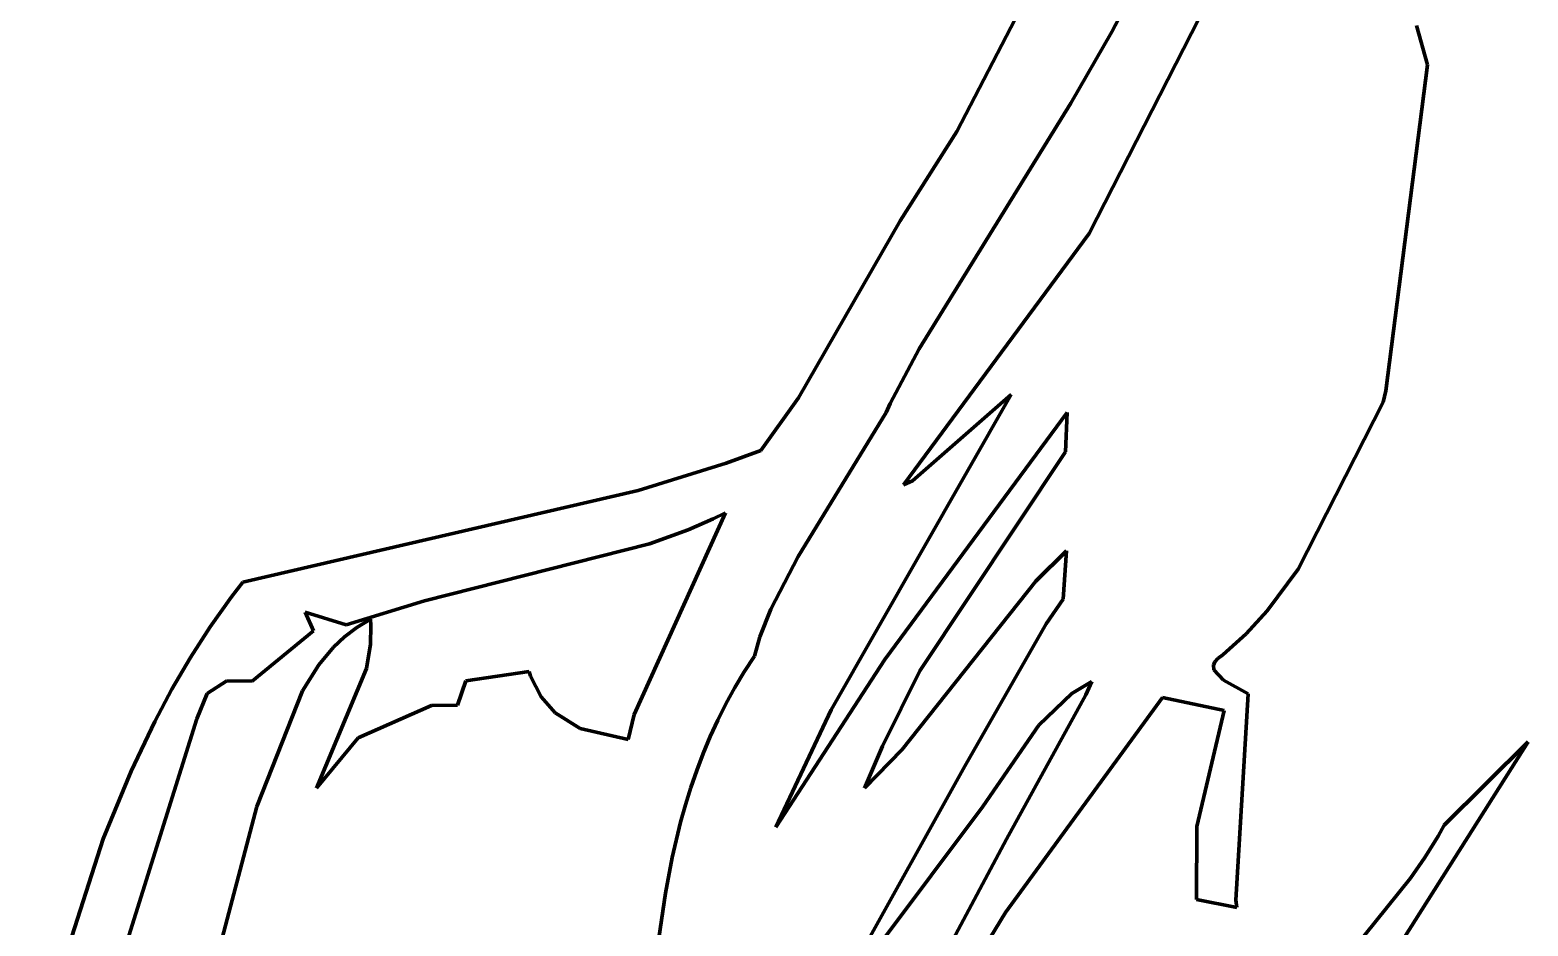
# Model space of a CAD drawing. Header units: millimetres. Extents: x 0 to 14.2, y 0 to 19.5.
# Drawn here: x 1.415 to 2.373, y 3.326 to 3.899 of the extents above; entities that cross this region are included whole.
import ezdxf

# ---------------------------------------------------------------- set-up
doc = ezdxf.new("R2010")
doc.units = ezdxf.units.MM
doc.layers.add('color#010101ff', color=7, linetype='CONTINUOUS', lineweight=100)
doc.layers.add('color#fdfdfdff', color=7, linetype='CONTINUOUS', lineweight=100)

msp = doc.modelspace()

# ---------------------------------------------------------------- linework, layer by layer
at = {"layer": 'color#010101ff'}
for p, q in [((2.00764, 3.83444), (2.08938, 3.99212)), ((2.12491, 3.93319), (2.10681, 3.89815)), ((2.09216, 3.76936), (2.16769, 3.91694)), ((2.10681, 3.89815), (2.08044, 3.85261)), ((2.30147, 3.90219), (2.30844, 3.87705)), ((2.30844, 3.87705), (2.28187, 3.66872)), ((2.08044, 3.85261), (1.98364, 3.69548)), ((1.97136, 3.7773), (2.00764, 3.83444)), ((1.90638, 3.66426), (1.97136, 3.7773)), ((1.97348, 3.60856), (2.09216, 3.76936)), ((1.98364, 3.69548), (1.96514, 3.66053)), ((2.28187, 3.66872), (2.28025, 3.66138)), ((1.88244, 3.63049), (1.90638, 3.66426)), ((1.92729, 3.46462), (2.04231, 3.66625)), ((1.96514, 3.66053), (1.96248, 3.65476)), ((2.04231, 3.66625), (1.9793, 3.61114)), ((2.28025, 3.66138), (2.22589, 3.55453)), ((1.96248, 3.65476), (1.9063, 3.56265)), ((2.07808, 3.65484), (1.96173, 3.49681)), ((2.07715, 3.62961), (2.07808, 3.65484)), ((1.86027, 3.6224), (1.88244, 3.63049)), ((1.98398, 3.48956), (2.07715, 3.62961)), ((1.80401, 3.60501), (1.86027, 3.6224)), ((1.9793, 3.61114), (1.97348, 3.60856)), ((1.55121, 3.54637), (1.80401, 3.60501)), ((1.80143, 3.46173), (1.85984, 3.59069)), ((1.8519, 3.58685), (1.83583, 3.57983)), ((1.85984, 3.59069), (1.8519, 3.58685)), ((1.83583, 3.57983), (1.81127, 3.57074)), ((1.81127, 3.57074), (1.66743, 3.5343)), ((1.9063, 3.56265), (1.88869, 3.52914)), ((2.0778, 3.56628), (2.05821, 3.54689)), ((2.07559, 3.53535), (2.0778, 3.56628)), ((2.22589, 3.55453), (2.20603, 3.52796)), ((1.54403, 3.53698), (1.55121, 3.54637)), ((2.05821, 3.54689), (1.97263, 3.43927)), ((1.53042, 3.51779), (1.54403, 3.53698)), ((1.66743, 3.5343), (1.6173, 3.51912)), ((2.06476, 3.5196), (2.07559, 3.53535)), ((1.6173, 3.51912), (1.59112, 3.52702)), ((1.59112, 3.52702), (1.5964, 3.51514)), ((1.88869, 3.52914), (1.88184, 3.5114)), ((2.20603, 3.52796), (2.19252, 3.51329)), ((1.51776, 3.49806), (1.53042, 3.51779)), ((1.5964, 3.51514), (1.55727, 3.48307)), ((1.61634, 3.51136), (1.62417, 3.5174)), ((1.62417, 3.5174), (1.6328, 3.52269)), ((1.6328, 3.52269), (1.63314, 3.51859)), ((1.63314, 3.51859), (1.63294, 3.50658)), ((2.01269, 3.42872), (2.06476, 3.5196)), ((1.59988, 3.49344), (1.60925, 3.50463)), ((1.60925, 3.50463), (1.61634, 3.51136)), ((1.63294, 3.50658), (1.63026, 3.49115)), ((1.88184, 3.5114), (1.87824, 3.49908)), ((2.19252, 3.51329), (2.17761, 3.49976)), ((1.50597, 3.47785), (1.51776, 3.49806)), ((1.87824, 3.49908), (1.87173, 3.48906)), ((1.96173, 3.49681), (1.89195, 3.38958)), ((2.17256, 3.49537), (2.17166, 3.49324)), ((2.17451, 3.49754), (2.17256, 3.49537)), ((2.17761, 3.49976), (2.17451, 3.49754)), ((1.58937, 3.47683), (1.59988, 3.49344)), ((1.63026, 3.49115), (1.59831, 3.41446)), ((1.69374, 3.48321), (1.7342, 3.48918)), ((1.7342, 3.48918), (1.73524, 3.48619)), ((1.73524, 3.48619), (1.74194, 3.47306)), ((1.87173, 3.48906), (1.86567, 3.47888)), ((1.96014, 3.44149), (1.98398, 3.48956)), ((2.17166, 3.49324), (2.17196, 3.49017)), ((2.17196, 3.49017), (2.17814, 3.48365)), ((1.49499, 3.4572), (1.50597, 3.47785)), ((1.54107, 3.48314), (1.52855, 3.47519)), ((1.55727, 3.48307), (1.54107, 3.48314)), ((1.56027, 3.40278), (1.58937, 3.47683)), ((1.68839, 3.46764), (1.69374, 3.48321)), ((1.86567, 3.47888), (1.86004, 3.46856)), ((2.09394, 3.48276), (2.08114, 3.47501)), ((2.09001, 3.47417), (2.09394, 3.48276)), ((2.17814, 3.48365), (2.19389, 3.47497)), ((1.52855, 3.47519), (1.52181, 3.4588)), ((1.62501, 3.44684), (1.6719, 3.46736)), ((1.6719, 3.46736), (1.68839, 3.46764)), ((1.74194, 3.47306), (1.75096, 3.46275)), ((1.86004, 3.46856), (1.85481, 3.4581)), ((2.13901, 3.47259), (2.03867, 3.33513)), ((2.03937, 3.38196), (2.09001, 3.47417)), ((2.08114, 3.47501), (2.06003, 3.45479)), ((2.17863, 3.46428), (2.13901, 3.47259)), ((2.19389, 3.47497), (2.18602, 3.34289)), ((1.52181, 3.4588), (1.44839, 3.22406)), ((1.47989, 3.42551), (1.49499, 3.4572)), ((1.75096, 3.46275), (1.76688, 3.45265)), ((1.79766, 3.44565), (1.80143, 3.46173)), ((1.85481, 3.4581), (1.84998, 3.4475)), ((1.89195, 3.38958), (1.92729, 3.46462)), ((2.16114, 3.39008), (2.17863, 3.46428)), ((1.76688, 3.45265), (1.79766, 3.44565)), ((1.84998, 3.4475), (1.84553, 3.43678)), ((2.06003, 3.45479), (2.02426, 3.40291)), ((1.59831, 3.41446), (1.62501, 3.44684)), ((1.94854, 3.41462), (1.96014, 3.44149)), ((1.97263, 3.43927), (1.94854, 3.41462)), ((2.37276, 3.44427), (2.29014, 3.31358)), ((2.3192, 3.39083), (2.37276, 3.44427)), ((1.84553, 3.43678), (1.84143, 3.42595)), ((1.93881, 3.29547), (2.01269, 3.42872)), ((1.46198, 3.38216), (1.47989, 3.42551)), ((1.84143, 3.42595), (1.83768, 3.41501)), ((1.83768, 3.41501), (1.83425, 3.40396)), ((1.506, 3.19788), (1.56027, 3.40278)), ((1.83425, 3.40396), (1.83112, 3.39282)), ((2.02426, 3.40291), (1.95831, 3.31457)), ((1.83112, 3.39282), (1.82573, 3.37028)), ((2.16085, 3.34344), (2.16114, 3.39008)), ((2.31534, 3.38379), (2.3192, 3.39083)), ((1.41522, 3.23694), (1.46198, 3.38216)), ((2.00341, 3.31445), (2.03937, 3.38196)), ((2.30687, 3.37013), (2.31534, 3.38379)), ((1.82573, 3.37028), (1.82136, 3.34745)), ((2.29756, 3.35692), (2.30687, 3.37013)), ((2.24123, 3.28718), (2.29756, 3.35692)), ((1.82136, 3.34745), (1.81643, 3.31278)), ((2.18671, 3.33815), (2.16085, 3.34344)), ((2.18602, 3.34289), (2.18671, 3.33815)), ((2.03867, 3.33513), (1.97946, 3.23707))]:
    msp.add_line(p, q, dxfattribs=at)
at = {"layer": 'color#fdfdfdff'}
for p, q in [((2.08938, 3.99212), (2.00764, 3.83444)), ((2.10681, 3.89815), (2.12491, 3.93319)), ((2.16769, 3.91694), (2.09216, 3.76936)), ((2.08044, 3.85261), (2.10681, 3.89815)), ((2.30844, 3.87705), (2.30147, 3.90219)), ((2.28187, 3.66872), (2.30844, 3.87705)), ((1.98364, 3.69548), (2.08044, 3.85261)), ((2.00764, 3.83444), (1.97136, 3.7773)), ((1.97136, 3.7773), (1.90638, 3.66426)), ((2.09216, 3.76936), (1.97348, 3.60856)), ((1.96514, 3.66053), (1.98364, 3.69548)), ((2.28025, 3.66138), (2.28187, 3.66872)), ((1.90638, 3.66426), (1.88244, 3.63049)), ((2.04231, 3.66625), (1.92729, 3.46462)), ((1.96248, 3.65476), (1.96514, 3.66053)), ((1.9793, 3.61114), (2.04231, 3.66625)), ((2.22589, 3.55453), (2.28025, 3.66138)), ((1.9063, 3.56265), (1.96248, 3.65476)), ((1.96173, 3.49681), (2.07808, 3.65484)), ((2.07808, 3.65484), (2.07715, 3.62961)), ((1.88244, 3.63049), (1.86027, 3.6224)), ((2.07715, 3.62961), (1.98398, 3.48956)), ((1.86027, 3.6224), (1.80401, 3.60501)), ((1.97348, 3.60856), (1.9793, 3.61114)), ((1.80401, 3.60501), (1.55121, 3.54637)), ((1.85984, 3.59069), (1.80143, 3.46173)), ((1.83583, 3.57983), (1.8519, 3.58685)), ((1.8519, 3.58685), (1.85984, 3.59069)), ((1.81127, 3.57074), (1.83583, 3.57983)), ((1.66743, 3.5343), (1.81127, 3.57074)), ((1.88869, 3.52914), (1.9063, 3.56265)), ((2.05821, 3.54689), (2.0778, 3.56628)), ((2.0778, 3.56628), (2.07559, 3.53535)), ((2.20603, 3.52796), (2.22589, 3.55453)), ((1.55121, 3.54637), (1.54403, 3.53698)), ((1.97263, 3.43927), (2.05821, 3.54689)), ((1.54403, 3.53698), (1.53042, 3.51779)), ((1.6173, 3.51912), (1.66743, 3.5343)), ((2.07559, 3.53535), (2.06476, 3.5196)), ((1.5964, 3.51514), (1.59112, 3.52702)), ((1.59112, 3.52702), (1.6173, 3.51912)), ((1.88184, 3.5114), (1.88869, 3.52914)), ((2.19252, 3.51329), (2.20603, 3.52796)), ((1.53042, 3.51779), (1.51776, 3.49806)), ((1.55727, 3.48307), (1.5964, 3.51514)), ((1.62417, 3.5174), (1.61634, 3.51136)), ((1.6328, 3.52269), (1.62417, 3.5174)), ((1.63314, 3.51859), (1.6328, 3.52269)), ((1.63294, 3.50658), (1.63314, 3.51859)), ((2.06476, 3.5196), (2.01269, 3.42872)), ((1.60925, 3.50463), (1.59988, 3.49344)), ((1.61634, 3.51136), (1.60925, 3.50463)), ((1.63026, 3.49115), (1.63294, 3.50658)), ((1.87824, 3.49908), (1.88184, 3.5114)), ((2.17761, 3.49976), (2.19252, 3.51329)), ((1.51776, 3.49806), (1.50597, 3.47785)), ((1.87173, 3.48906), (1.87824, 3.49908)), ((1.89195, 3.38958), (1.96173, 3.49681)), ((2.17166, 3.49324), (2.17256, 3.49537)), ((2.17256, 3.49537), (2.17451, 3.49754)), ((2.17451, 3.49754), (2.17761, 3.49976)), ((1.59988, 3.49344), (1.58937, 3.47683)), ((1.59831, 3.41446), (1.63026, 3.49115)), ((1.7342, 3.48918), (1.69374, 3.48321)), ((1.73524, 3.48619), (1.7342, 3.48918)), ((1.74194, 3.47306), (1.73524, 3.48619)), ((1.86567, 3.47888), (1.87173, 3.48906)), ((1.98398, 3.48956), (1.96014, 3.44149)), ((2.17196, 3.49017), (2.17166, 3.49324)), ((2.17814, 3.48365), (2.17196, 3.49017)), ((1.50597, 3.47785), (1.49499, 3.4572)), ((1.52855, 3.47519), (1.54107, 3.48314)), ((1.54107, 3.48314), (1.55727, 3.48307)), ((1.58937, 3.47683), (1.56027, 3.40278)), ((1.69374, 3.48321), (1.68839, 3.46764)), ((1.86004, 3.46856), (1.86567, 3.47888)), ((2.08114, 3.47501), (2.09394, 3.48276)), ((2.09394, 3.48276), (2.09001, 3.47417)), ((2.19389, 3.47497), (2.17814, 3.48365)), ((1.52181, 3.4588), (1.52855, 3.47519)), ((1.6719, 3.46736), (1.62501, 3.44684)), ((1.68839, 3.46764), (1.6719, 3.46736)), ((1.75096, 3.46275), (1.74194, 3.47306)), ((1.85481, 3.4581), (1.86004, 3.46856)), ((2.03867, 3.33513), (2.13901, 3.47259)), ((2.09001, 3.47417), (2.03937, 3.38196)), ((2.06003, 3.45479), (2.08114, 3.47501)), ((2.13901, 3.47259), (2.17863, 3.46428)), ((2.18602, 3.34289), (2.19389, 3.47497)), ((1.44839, 3.22406), (1.52181, 3.4588)), ((1.49499, 3.4572), (1.47989, 3.42551)), ((1.76688, 3.45265), (1.75096, 3.46275)), ((1.80143, 3.46173), (1.79766, 3.44565)), ((1.84998, 3.4475), (1.85481, 3.4581)), ((1.92729, 3.46462), (1.89195, 3.38958)), ((2.17863, 3.46428), (2.16114, 3.39008)), ((1.79766, 3.44565), (1.76688, 3.45265)), ((1.84553, 3.43678), (1.84998, 3.4475)), ((2.02426, 3.40291), (2.06003, 3.45479)), ((1.62501, 3.44684), (1.59831, 3.41446)), ((1.96014, 3.44149), (1.94854, 3.41462)), ((1.94854, 3.41462), (1.97263, 3.43927)), ((2.29014, 3.31358), (2.37276, 3.44427)), ((2.37276, 3.44427), (2.3192, 3.39083)), ((1.84143, 3.42595), (1.84553, 3.43678)), ((2.01269, 3.42872), (1.93881, 3.29547)), ((1.47989, 3.42551), (1.46198, 3.38216)), ((1.83768, 3.41501), (1.84143, 3.42595)), ((1.83425, 3.40396), (1.83768, 3.41501)), ((1.56027, 3.40278), (1.506, 3.19788)), ((1.83112, 3.39282), (1.83425, 3.40396)), ((1.95831, 3.31457), (2.02426, 3.40291)), ((1.82573, 3.37028), (1.83112, 3.39282)), ((2.16114, 3.39008), (2.16085, 3.34344)), ((2.3192, 3.39083), (2.31534, 3.38379)), ((1.46198, 3.38216), (1.41522, 3.23694)), ((2.03937, 3.38196), (2.00341, 3.31445)), ((2.31534, 3.38379), (2.30687, 3.37013)), ((1.82136, 3.34745), (1.82573, 3.37028)), ((2.30687, 3.37013), (2.29756, 3.35692)), ((2.29756, 3.35692), (2.24123, 3.28718)), ((1.81643, 3.31278), (1.82136, 3.34745)), ((2.16085, 3.34344), (2.18671, 3.33815)), ((2.18671, 3.33815), (2.18602, 3.34289)), ((1.97946, 3.23707), (2.03867, 3.33513))]:
    msp.add_line(p, q, dxfattribs=at)

doc.saveas('drawing.dxf')
